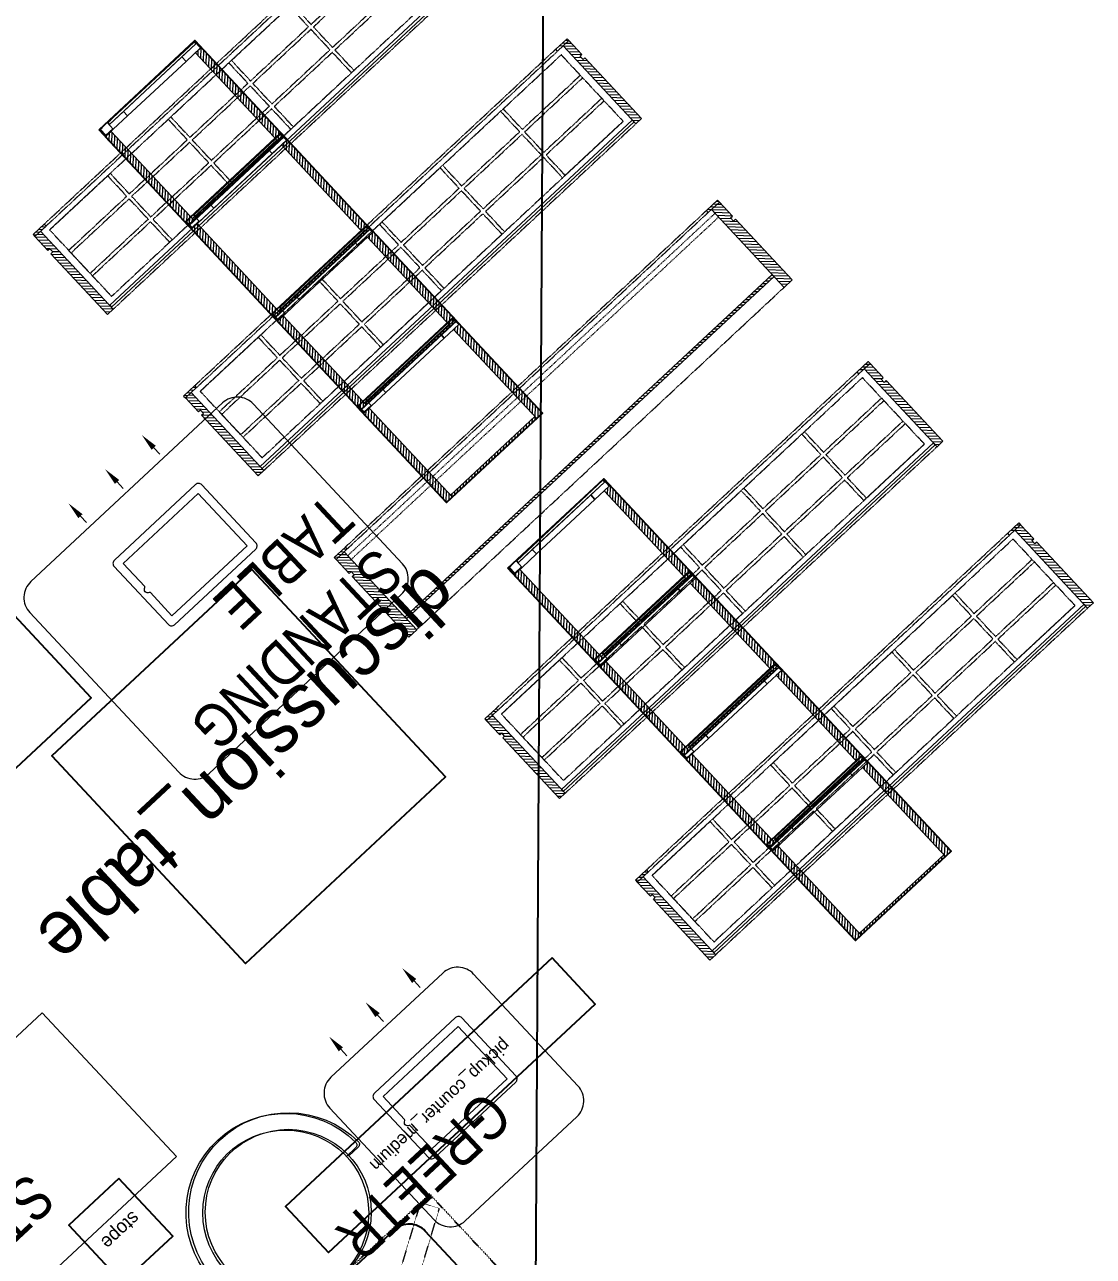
# Model space of a CAD drawing. Header units: metres. Extents: x -433 to 5232, y -2282 to 6027.
# Drawn here: x 2730 to 5176, y 1334 to 4155 of the extents above; entities that cross this region are included whole.
import ezdxf
from ezdxf.enums import TextEntityAlignment as Align

# ---------------------------------------------------------------- set-up
doc = ezdxf.new("R2010")
doc.units = ezdxf.units.M
for name, pattern in [('a_p6_plan_L18$0$HIDDEN', [0.375, 0.25, -0.125]), ('ACAD_ISO03W100', [30, 12, -18]), ('DOT', [0.25, 0, -0.25]), ('HIDDEN2', [0.1875, 0.125, -0.0625])]:
    doc.linetypes.add(name, pattern=pattern)
for name, color, linetype in [('FixtureLabels', 2, 'Continuous'), ('Fixtures', 3, 'Continuous'), ('FloorPlan', 1, 'Continuous')]:
    doc.layers.add(name, color=color, linetype=linetype)
for name, color, linetype, lineweight in [('I-LK EQPMT', 3, 'Continuous', 18), ('I-LK FF&E', 1, 'Continuous', 9), ('I-LK TEXT', 31, 'Continuous', 5), ('LN-ELEVATION-1', 81, 'Continuous', 13), ('LN-ELEVATION-2', 103, 'Continuous', 20), ('LN-ELEVATION-3', 125, 'a_p6_plan_L18$0$HIDDEN', 18), ('LN-ELEVATION-4', 145, 'Continuous', 13), ('LN-HATCH', 251, 'Continuous', 0)]:
    doc.layers.add(name, color=color, linetype=linetype, lineweight=lineweight)
doc.styles.add('LK TXT', font='Arial Narrow.ttf')
pattern_1 = [(45, (7858054.0837, 3504049.203), (-4.4901280605, 4.4901280605), [])]

# ---------------------------------------------------------------- blocks, each defined once
blk = doc.blocks.new('12mm vc plan')
at = {"layer": 'LN-HATCH', "ltscale": 0.5}
h = blk.add_hatch(dxfattribs=at)
h.set_pattern_fill('ANSI31', color=256, scale=2)
h.set_pattern_definition([(45, (3760859.753, 1795248.936), (-4.490128061, 4.490128061), [])])
h.paths.add_polyline_path([(-1200, 250), (-1200, 60), (-1194, 60), (-1194, 50), (-1200, 50), (-1200, 6), (-1182, 6), (-1182, 250)])
h = blk.add_hatch(dxfattribs=at)
h.set_pattern_fill('ANSI31', color=256, scale=2)
h.set_pattern_definition(pattern_1)
h.paths.add_polyline_path([(0, 250), (0, 60), (-6, 60), (-6, 50), (0, 50), (0, 6), (-18, 6), (-18, 250)])
h = blk.add_hatch(dxfattribs=at)
h.set_pattern_fill('ANSI31', color=256, scale=2)
h.set_pattern_definition([(45, (7858047.0837, 3504049.203), (-4.4901280605, 4.4901280605), [])])
h.paths.add_polyline_path([(-1165, 6), (-1165, 0), (-1200, 0), (-1200, 6)])
h = blk.add_hatch(dxfattribs=at)
h.set_pattern_fill('ANSI31', color=256, scale=2)
h.set_pattern_definition(pattern_1)
h.paths.add_polyline_path([(-28, 6), (-28, 0), (0, 0), (0, 6)])
at = {"layer": 'LN-ELEVATION-1', "ltscale": 0.5}
for points in [[(-1200, 250), (-1200, 60), (-1194, 60), (-1194, 50), (-1200, 50), (-1200, 6), (-1182, 6), (-1182, 250)], [(-18, 238), (-1182, 238), (-1182, 244), (-18, 244)], [(0, 250), (0, 60), (-6, 60), (-6, 50), (0, 50), (0, 6), (-18, 6), (-18, 250)], [(-1165, 6), (-1165, 0), (-1200, 0), (-1200, 6)], [(-35, 6), (-35, 0), (0, 0), (0, 6)]]:
    blk.add_lwpolyline(points, close=True, dxfattribs=at)
at = {"layer": 'LN-ELEVATION-3', "ltscale": 0.5}
for p, q in [((-1182, 250), (-18, 250)), ((-1165, 6), (-35, 6)), ((-35, 0), (-1165, 0))]:
    blk.add_line(p, q, dxfattribs=at)
for points in [[(-1165, 226), (-35, 226), (-35, 18), (-1165, 18)], [(-1165, 226), (-983.3, 226), (-983.3, 162), (-1165, 162)], [(-975.3, 226), (-793.7, 226), (-793.7, 162), (-975.3, 162)], [(-785.7, 226), (-604, 226), (-604, 162), (-785.7, 162)], [(-596, 226), (-414.3, 226), (-414.3, 162), (-596, 162)], [(-406.3, 226), (-224.7, 226), (-224.7, 162), (-406.3, 162)], [(-216.7, 226), (-35, 226), (-35, 162), (-216.7, 162)], [(-1165, 90), (-983.3, 90), (-983.3, 154), (-1165, 154)], [(-975.3, 154), (-793.7, 154), (-793.7, 90), (-975.3, 90)], [(-785.7, 154), (-604, 154), (-604, 90), (-785.7, 90)], [(-596, 154), (-414.3, 154), (-414.3, 90), (-596, 90)], [(-406.3, 154), (-224.7, 154), (-224.7, 90), (-406.3, 90)], [(-216.7, 154), (-35, 154), (-35, 90), (-216.7, 90)], [(-1165, 82), (-983.3, 82), (-983.3, 18), (-1165, 18)], [(-975.3, 82), (-793.7, 82), (-793.7, 18), (-975.3, 18)], [(-785.7, 82), (-604, 82), (-604, 18), (-785.7, 18)], [(-596, 82), (-414.3, 82), (-414.3, 18), (-596, 18)], [(-406.3, 82), (-224.7, 82), (-224.7, 18), (-406.3, 18)], [(-216.7, 82), (-35, 82), (-35, 18), (-216.7, 18)]]:
    blk.add_lwpolyline(points, close=True, dxfattribs=at)
blk = doc.blocks.new('VC_FIXTURE_LARGE_1')
at = {"layer": 'I-LK FF&E', "xscale": -1}
blk.add_blockref('12MM VC PLAN', (0, 0), dxfattribs=at)
blk = doc.blocks.new('VC_FIXTURE_LARGE_2')
at = {"layer": 'I-LK FF&E', "xscale": -1}
blk.add_blockref('12MM VC PLAN', (0, 0), dxfattribs=at)
blk = doc.blocks.new('jj 1200')
at = {"layer": 'LN-HATCH', "ltscale": 0.5}
h = blk.add_hatch(dxfattribs=at)
h.set_pattern_fill('ANSI31', color=256, scale=2)
h.set_pattern_definition([(45, (4097187.331, 1708800.267), (-4.4901280605, 4.4901280605), [])])
h.paths.add_polyline_path([(792.1, 220), (792.1, 30), (786.1, 30), (786.1, 20), (792.1, 20), (792.1, -24), (767.1, -24), (767.1, 220)])
h.paths.add_polyline_path([(-382.9, 180), (767.1, 180), (767.1, 186), (-382.9, 186)])
h.paths.add_polyline_path([(757.1, -24), (757.1, -30), (792.1, -30), (792.1, -24)])
h.paths.add_polyline_path([(-407.9, 220), (-407.9, 30), (-401.9, 30), (-401.9, 20), (-407.9, 20), (-407.9, -24), (-382.9, -24), (-382.9, 220)])
h.paths.add_polyline_path([(-372.9, -24), (-372.9, -30), (-407.9, -30), (-407.9, -24)])
at = {"layer": 'LN-ELEVATION-1', "ltscale": 0.5}
for points in [[(-407.9, 220), (-407.9, 30), (-401.9, 30), (-401.9, 20), (-407.9, 20), (-407.9, -24), (-382.9, -24), (-382.9, 220)], [(792.1, 220), (792.1, 30), (786.1, 30), (786.1, 20), (792.1, 20), (792.1, -24), (767.1, -24), (767.1, 220)], [(-382.9, 180), (767.1, 180), (767.1, 186), (-382.9, 186)], [(-372.9, -24), (-372.9, -30), (-407.9, -30), (-407.9, -24)], [(757.1, -24), (757.1, -30), (792.1, -30), (792.1, -24)]]:
    blk.add_lwpolyline(points, close=True, dxfattribs=at)
at = {"layer": 'LN-ELEVATION-3', "ltscale": 0.5}
for p, q in [((767.1, 220), (-382.9, 220)), ((757.1, -24), (-372.9, -24)), ((-372.9, -30), (757.1, -30))]:
    blk.add_line(p, q, dxfattribs=at)
at = {"layer": 'LN-ELEVATION-4', "linetype": 'ACAD_ISO03W100', "ltscale": 0.05}
blk.add_lwpolyline([(767.1, 0), (-382.9, 0), (-382.9, -12), (767.1, -12)], close=True, dxfattribs=at)
blk = doc.blocks.new('JJ_FIXTURE_LARGE_1')
at = {"layer": 'I-LK FF&E', "xscale": -1}
blk.add_blockref('JJ 1200', (792.1, 30), dxfattribs=at)
blk = doc.blocks.new('VC_FIXTURE_LARGE_3')
at = {"layer": 'I-LK FF&E', "xscale": -1}
blk.add_blockref('12MM VC PLAN', (0, 0), dxfattribs=at)
blk = doc.blocks.new('VC_FIXTURE_LARGE_4')
at = {"layer": 'I-LK FF&E', "xscale": -1}
blk.add_blockref('12MM VC PLAN', (0, 0), dxfattribs=at)
blk = doc.blocks.new('mirror unit see thru')
at = {"layer": 'LN-HATCH', "ltscale": 0.5}
h = blk.add_hatch(dxfattribs=at)
h.set_pattern_fill('ANSI31', color=256, scale=2)
h.set_pattern_definition([(45, (4060070.797, 1708569.446), (-4.4901280605, 4.4901280605), [])])
h.paths.add_polyline_path([(-150, 0), (-132, 0), (-132, -279), (-150, -279)])
h.paths.add_polyline_path([(-132, -6), (132, -6), (132, 0), (-132, 0)])
h.paths.add_polyline_path([(150, 0), (132, 0), (132, -279), (150, -279)])
at = {"layer": 'Defpoints'}
blk.add_lwpolyline([(150, -300), (-150, -300), (-150, 0), (150, 0)], close=True, dxfattribs=at)
at = {"layer": 'LN-ELEVATION-1'}
for points in [[(-150, 0), (-132, 0), (-132, -279), (-150, -279)], [(-132, -6), (132, -6), (132, 0), (-132, 0)], [(150, 0), (132, 0), (132, -279), (150, -279)], [(-103, -293), (-103, -279), (-148, -279), (-148, -300), (-139, -300), (-139, -298.5), (-146.5, -298.5), (-146.5, -293)], [(80, -293), (80, -279), (125, -279), (125, -300), (116, -300), (116, -298.5), (123.5, -298.5), (123.5, -293)], [(142, -300), (142, -298.5), (146.5, -298.5), (146.5, -280.5), (125, -280.5), (125, -279), (148, -279), (148, -300)]]:
    blk.add_lwpolyline(points, close=True, dxfattribs=at)
at = {"layer": 'LN-ELEVATION-2'}
blk.add_lwpolyline([(-103, -293), (80, -293), (80, -279), (-103, -279)], close=True, dxfattribs=at)
at = {"layer": 'LN-ELEVATION-2', "color": 4, "lineweight": 0}
blk.add_lwpolyline([(-146.5, -293), (123.5, -293), (123.5, -298.5), (-146.5, -298.5)], close=True, dxfattribs=at)
at = {"layer": 'LN-ELEVATION-4', "ltscale": 0.5}
blk.add_line((116, -300), (-139, -300), dxfattribs=at)
blk = doc.blocks.new('MIRROR_1')
at = {"layer": 'I-LK FF&E'}
blk.add_blockref('MIRROR UNIT SEE THRU', (150, 300), dxfattribs=at)
blk = doc.blocks.new('MIRROR_2')
at = {"layer": 'I-LK FF&E'}
blk.add_blockref('MIRROR UNIT SEE THRU', (150, 300), dxfattribs=at)
blk = doc.blocks.new('MIRROR_3')
at = {"layer": 'I-LK FF&E'}
blk.add_blockref('MIRROR UNIT SEE THRU', (150, 300), dxfattribs=at)
blk = doc.blocks.new('MIRROR_4')
at = {"layer": 'I-LK FF&E'}
blk.add_blockref('MIRROR UNIT SEE THRU', (150, 300), dxfattribs=at)
blk = doc.blocks.new('MIRROR_5')
at = {"layer": 'I-LK FF&E'}
blk.add_blockref('MIRROR UNIT SEE THRU', (150, 300), dxfattribs=at)
blk = doc.blocks.new('MIRROR_6')
at = {"layer": 'I-LK FF&E'}
blk.add_blockref('MIRROR UNIT SEE THRU', (150, 300), dxfattribs=at)
blk = doc.blocks.new('MIRROR_7')
at = {"layer": 'I-LK FF&E'}
blk.add_blockref('MIRROR UNIT SEE THRU', (150, 300), dxfattribs=at)
blk = doc.blocks.new('MIRROR_8')
at = {"layer": 'I-LK FF&E'}
blk.add_blockref('MIRROR UNIT SEE THRU', (150, 300), dxfattribs=at)
blk = doc.blocks.new('standing table')
at = {"layer": 'LN-ELEVATION-1', "linetype": 'ByBlock', "lineweight": -2}
for p, q in [((235.3, -32.3), (235.3, -12)), ((350, -32.3), (350, -12)), ((464.7, -32.3), (464.7, -12))]:
    blk.add_line(p, q, dxfattribs=at)
at = {"layer": 'LN-ELEVATION-1'}
for points in [[(222.7, 94.5), (476.7, 94.5, 0.414214), (486.7, 104.5), (486.7, 286.5, 0.414214), (476.7, 296.5), (222.7, 296.5, 0.414214), (212.7, 286.5), (212.7, 104.5, 0.414214)], [(467.2, 186), (467.2, 113.5), (232.2, 113.5), (232.2, 277.5), (467.2, 277.5), (467.2, 205, 0.327538), (468.6, 203.1, -0.733799), (468.6, 187.9, 0.327538)]]:
    blk.add_lwpolyline(points, format="xyb", close=True, dxfattribs=at)
at = {"layer": 'LN-ELEVATION-1', "linetype": 'ByBlock', "lineweight": -2}
for points in [[(241.9, -32.3), (228.6, -32.3), (235.3, -72.3)], [(356.7, -32.3), (343.3, -32.3), (350, -72.3)], [(471.4, -32.3), (458.1, -32.3), (464.7, -72.3)]]:
    blk.add_solid(points, dxfattribs=at)
at = {"layer": 'LN-ELEVATION-2'}
blk.add_lwpolyline([(50, 0), (650, 0, 0.414214), (700, 50), (700, 550, 0.414214), (650, 600), (50, 600, 0.414214), (0, 550), (0, 50, 0.414214)], format="xyb", close=True, dxfattribs=at)
blk = doc.blocks.new('STANDING_TABLE_1')
at = {"layer": 'I-LK FF&E'}
blk.add_blockref('STANDING TABLE', (0, 72.3), dxfattribs=at)
at = {"layer": 'I-LK TEXT', "color": 0, "linetype": 'Continuous', "ltscale": 3, "insert": (406.8, 518.2), "char_height": 100, "width": 783.964, "attachment_point": 5, "style": 'LK TXT'}
blk.add_mtext('\\pxql;STANDING TABLE', dxfattribs=at)
blk = doc.blocks.new('greetr 450')
at = {"layer": 'LN-ELEVATION-1', "linetype": 'ByBlock', "lineweight": -2}
for p, q in [((481.3, 339.7), (461, 339.7)), ((481.3, 225), (461, 225)), ((481.3, 110.3), (461, 110.3))]:
    blk.add_line(p, q, dxfattribs=at)
at = {"layer": 'LN-ELEVATION-1'}
for points in [[(355.5, 98.3), (355.5, 352.3, 0.414214), (345.5, 362.3), (163.5, 362.3, 0.414214), (153.5, 352.3), (153.5, 98.3, 0.414214), (163.5, 88.3), (345.5, 88.3, 0.414214)], [(264, 342.8), (336.5, 342.8), (336.5, 107.8), (172.5, 107.8), (172.5, 342.8), (245, 342.8, 0.327538), (246.9, 344.2, -0.733799), (262.1, 344.2, 0.327538)]]:
    blk.add_lwpolyline(points, format="xyb", close=True, dxfattribs=at)
at = {"layer": 'LN-ELEVATION-1', "linetype": 'ByBlock', "lineweight": -2}
for points in [[(481.3, 346.4), (481.3, 333.1), (521.3, 339.7)], [(481.3, 231.7), (481.3, 218.3), (521.3, 225)], [(481.3, 116.9), (481.3, 103.6), (521.3, 110.3)]]:
    blk.add_solid(points, dxfattribs=at)
at = {"layer": 'LN-ELEVATION-2'}
blk.add_lwpolyline([(50, 0), (400, 0, 0.414214), (450, 50), (450, 400, 0.414214), (400, 450), (50, 450, 0.414214), (0, 400), (0, 50, 0.414214)], format="xyb", close=True, dxfattribs=at)
blk = doc.blocks.new('QMS_DESK_1')
at = {"layer": 'I-LK FF&E', "rotation": 270}
blk.add_blockref('GREETR 450', (0, 521.3), dxfattribs=at)
at = {"layer": 'I-LK TEXT', "color": 0, "linetype": 'Continuous', "ltscale": 3, "insert": (222.4, 431.4), "char_height": 100, "attachment_point": 1, "style": 'LK TXT'}
blk.add_mtext_dynamic_manual_height_columns('\\pxqc;GREETR', width=353.056, gutter_width=0.5, heights=[0], dxfattribs=at)
blk = doc.blocks.new('ar table')
at = {"layer": 'LN-ELEVATION-2', "linetype": 'DOT', "lineweight": 25, "transparency": 33554493}
blk.add_lwpolyline([(0, 13.4), (530, 13.4), (530, 593.4), (0, 593.4)], close=True, dxfattribs=at)
at = {"layer": 'LN-ELEVATION-2', "lineweight": 25}
blk.add_lwpolyline([(465, 68.2), (465, 538.2, 0.414214), (415, 588.2), (115, 588.2, 0.414214), (65, 538.2), (65, 68.2, 0.414214), (115, 18.2), (415, 18.2, 0.414214)], format="xyb", close=True, dxfattribs=at)
at = {"layer": 'LN-ELEVATION-4', "linetype": 'HIDDEN2', "ltscale": 0.25, "transparency": 33554664}
for points in [[(185.8, 448.9), (5.9, 554), (28.5, 593.4), (211.1, 486.7)], [(344.2, 448.9), (524.1, 554), (501.5, 593.4), (318.9, 486.7)], [(211.1, 486.7), (318.9, 486.7)], [(185.8, 144.5), (185.8, 448.9)], [(344.2, 448.9), (344.2, 144.5)], [(185.8, 144.5), (5.9, 39.3), (28.5, 0), (211.1, 106.7)], [(344.2, 144.5), (524.1, 39.3), (501.5, 0), (318.9, 106.7)], [(318.9, 106.7), (211.1, 106.7)]]:
    blk.add_lwpolyline(points, dxfattribs=at)
blk.add_lwpolyline([(210.8, 374), (319.2, 374), (319.2, 219.4), (210.8, 219.4)], close=True, dxfattribs=at)
blk = doc.blocks.new('clinic doctor stool')
at = {"layer": 'I-LK FF&E', "color": 1, "ltscale": 100}
blk.add_lwpolyline([(228, 37.8), (228, 9.1, -0.426474), (218.5, 0, -0.959166), (218.5, 455.6, -0.426474), (228, 446.5), (228, 417.8)], format="xyb", dxfattribs=at)
blk.add_circle((228, 227.8), 190, dxfattribs=at)
blk = doc.blocks.new('doctors stool')
at = {"ltscale": 100}
blk.add_lwpolyline([(228, 37.8), (228, 9.1, -0.426474), (218.5, 0, -0.959166), (218.5, 455.6, -0.426474), (228, 446.5), (228, 417.8)], format="xyb", dxfattribs=at)
blk.add_circle((228, 227.8), 190, dxfattribs=at)
blk = doc.blocks.new('AR_1')
at = {"layer": 'I-LK EQPMT'}
for name, p, rotation in [('AR TABLE', (530, 1014.3), 180), ('CLINIC DOCTOR STOOL', (498.2, 0), 90)]:
    blk.add_blockref(name, p, dxfattribs=dict(at, rotation=rotation))
at = {"layer": 'I-LK FF&E', "rotation": 90}
blk.add_blockref('DOCTORS STOOL', (492.8, 2.9), dxfattribs=at)
at = {"layer": 'I-LK TEXT', "color": 0, "linetype": 'Continuous', "ltscale": 3, "insert": (263.3, 720.4), "char_height": 100, "attachment_point": 1, "style": 'LK TXT'}
blk.add_mtext_dynamic_manual_height_columns('AR', width=237.441, gutter_width=12.5, heights=[0], dxfattribs=at)
blk = doc.blocks.new('STAFF_RACK_1')
at = {"layer": 'I-LK FF&E'}
blk.add_lwpolyline([(900, 468.1), (0, 468.1), (0, 18.1), (900, 18.1)], close=True, dxfattribs=at)
at = {"layer": 'I-LK TEXT', "color": 0, "linetype": 'Continuous', "ltscale": 3, "insert": (-97.9, 361.5), "char_height": 100, "attachment_point": 1, "style": 'LK TXT'}
blk.add_mtext_dynamic_manual_height_columns('\\pxqc;STAFF\\P RACK', width=1099.487, gutter_width=1, heights=[0], dxfattribs=at)

msp = doc.modelspace()

# ---------------------------------------------------------------- linework, layer by layer
at = {"layer": 'Fixtures'}
for points in [[(3249.8, 2906.9), (2791.9, 2479.9), (3235.1, 2004.6), (3693, 2431.6)], [(2684.8, 2824.3), (2226.9, 2397.3), (2423.9, 2186), (2881.8, 2613)], [(3936.8, 2017.2), (3326.3, 1447.8), (3424.8, 1342.2), (4035.3, 1911.5)], [(2945.3, 1512.1), (2830.8, 1405.4), (2953.9, 1273.4), (3068.4, 1380.1)]]:
    msp.add_lwpolyline(points, close=True, dxfattribs=at)
at = {"layer": 'FloorPlan'}
msp.add_lwpolyline([(3879.4, -2281.9), (3923.3, 5321.4), (1460.4, 5335.6), (1444.3, 2557.1)], close=True, dxfattribs=at)

# ---------------------------------------------------------------- block references
at = {"rotation": -137}
for name, p in [('VC_FIXTURE_LARGE_1', (3626.4, 4492.2)), ('VC_FIXTURE_LARGE_2', (3971.1, 4122.5)), ('MIRROR_1', (3119.2, 4118)), ('MIRROR_2', (3316.2, 3906.7)), ('JJ_FIXTURE_LARGE_1', (4315.8, 3752.8)), ('MIRROR_3', (3513.2, 3695.5)), ('MIRROR_4', (3710.2, 3484.3)), ('STANDING_TABLE_1', (3169.8, 3375.2)), ('VC_FIXTURE_LARGE_3', (4660.6, 3383.2)), ('MIRROR_5', (4054.9, 3114.6)), ('VC_FIXTURE_LARGE_4', (5005.3, 3013.5)), ('MIRROR_6', (4251.9, 2903.4)), ('MIRROR_7', (4448.9, 2692.1)), ('MIRROR_8', (4645.9, 2480.9)), ('QMS_DESK_1', (3674.6, 2068.8)), ('STAFF_RACK_1', (2757.5, 1904.7)), ('AR_1', (3369.3, 1784.2))]:
    msp.add_blockref(name, p, dxfattribs=at)

# ---------------------------------------------------------------- texts
at = {"layer": 'FixtureLabels'}
for s, height, p in [('discussion_table', 125.221, (3242.5, 2455.7)), ('pickup_counter_medium', 28.883, (3680.8, 1679.7)), ('stope', 31.31, (2949.6, 1392.7))]:
    msp.add_text(s, height=height, rotation=-137, dxfattribs=at).set_placement(p, align=Align.MIDDLE_CENTER)

doc.saveas('drawing.dxf')
